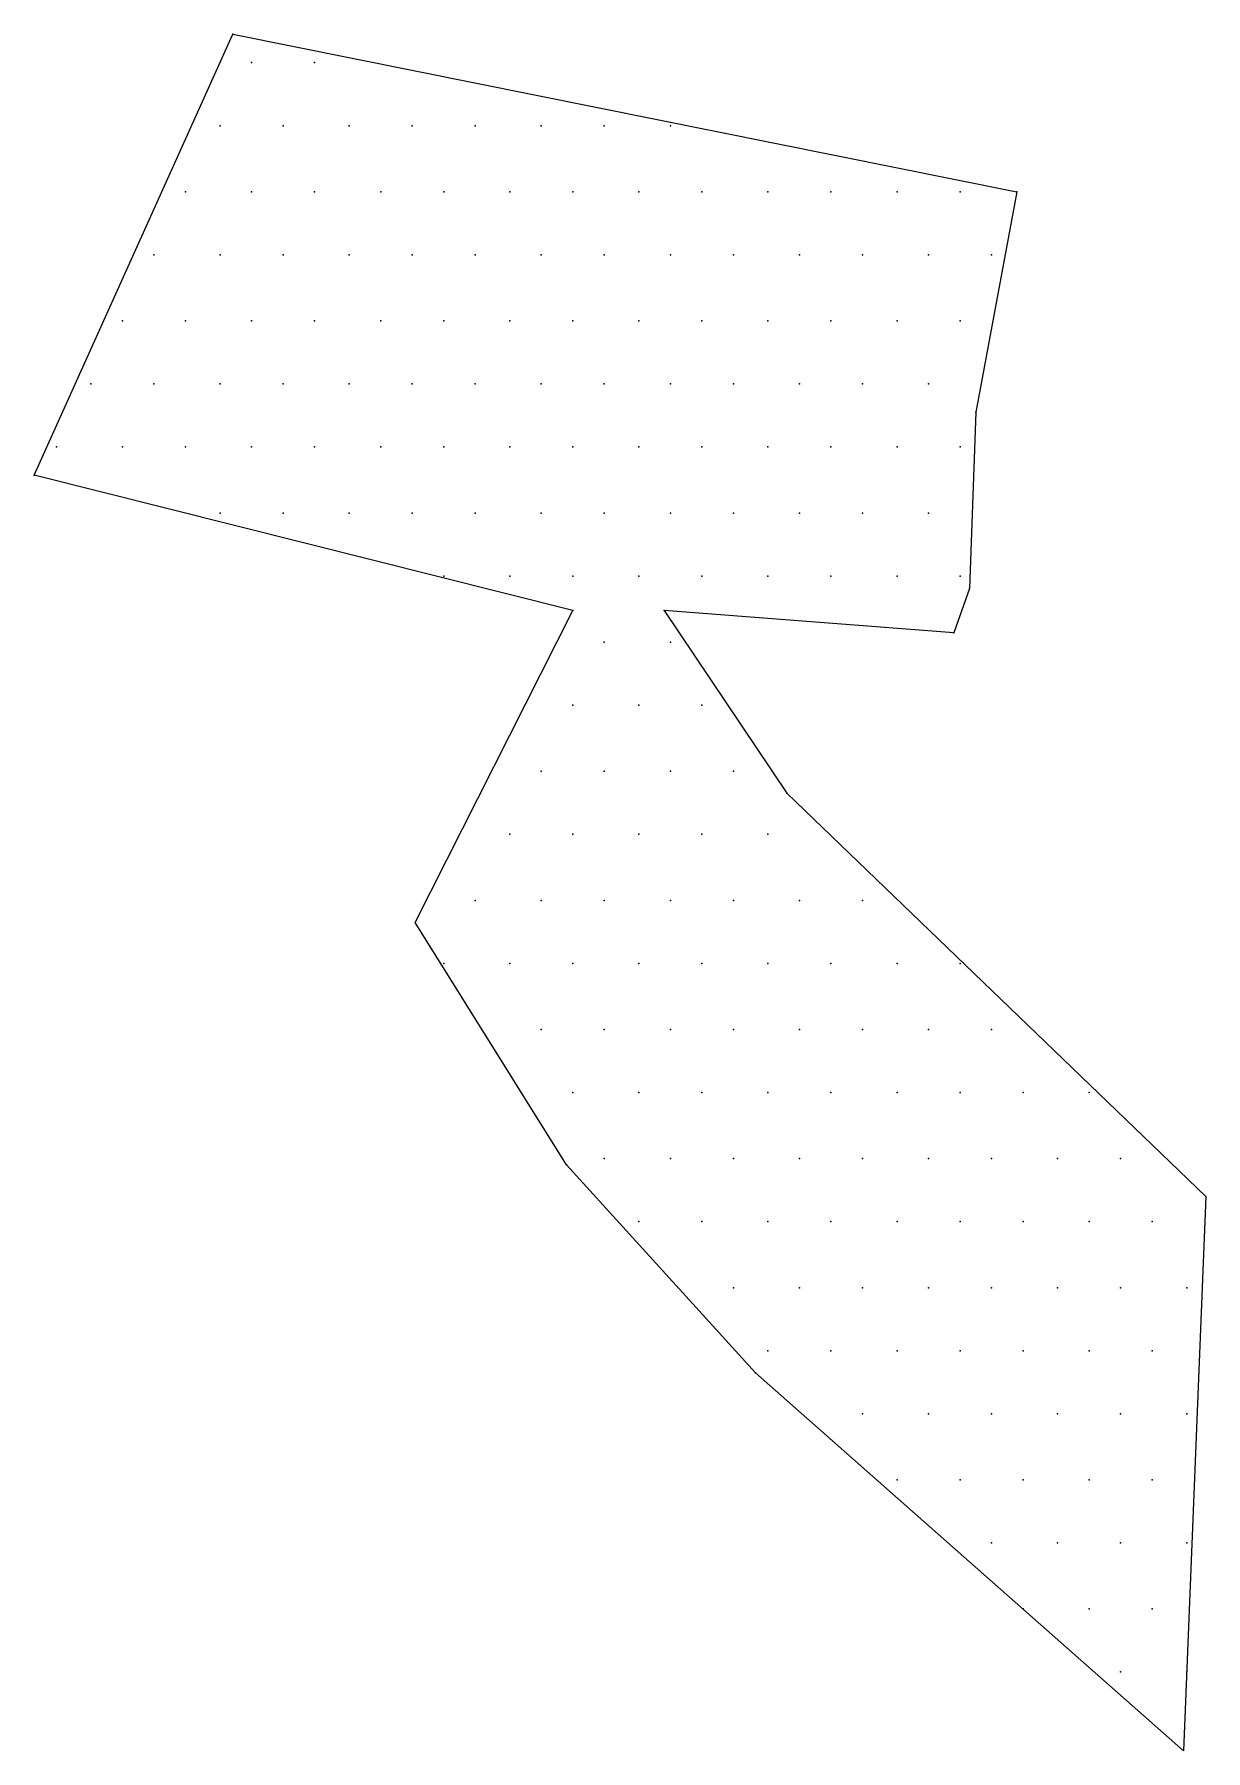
# Model space of a CAD drawing. Extents: x 180421 to 182279, y 668879 to 669787.
# Drawn here: x 181681.511 to 181683.475, y 669706.56 to 669709.437 of the extents above; entities that cross this region are included whole.
import ezdxf

# ---------------------------------------------------------------- set-up
doc = ezdxf.new("R2010")
doc.units = 0
doc.header["$LTSCALE"] = 2.5
doc.header["$MEASUREMENT"] = 0
doc.layers.add('KOTERET', color=1, linetype='CONTINUOUS')

msp = doc.modelspace()

# ---------------------------------------------------------------- linework, layer by layer
at = {"layer": 'KOTERET', "color": 2, "linetype": 'Continuous'}
for points in [[(181681.5113, 669708.6978), (181681.8439, 669709.4368)], [(181681.8439, 669709.4368), (181683.1581, 669709.1729)], [(181681.8755, 669709.3893), (181681.8755, 669709.3893)], [(181681.9811, 669709.3893), (181681.9811, 669709.3893)], [(181681.8227, 669709.2837), (181681.8227, 669709.2837)], [(181681.9283, 669709.2837), (181681.9283, 669709.2837)], [(181682.0391, 669709.2837), (181682.0391, 669709.2837)], [(181682.1447, 669709.2837), (181682.1447, 669709.2837)], [(181682.2503, 669709.2837), (181682.2503, 669709.2837)], [(181682.3611, 669709.2837), (181682.3611, 669709.2837)], [(181682.4667, 669709.2837), (181682.4667, 669709.2837)], [(181682.5775, 669709.2837), (181682.5775, 669709.2837)], [(181681.7647, 669709.1729), (181681.7647, 669709.1729)], [(181681.8755, 669709.1729), (181681.8755, 669709.1729)], [(181681.9811, 669709.1729), (181681.9811, 669709.1729)], [(181682.0919, 669709.1729), (181682.0919, 669709.1729)], [(181682.1975, 669709.1729), (181682.1975, 669709.1729)], [(181682.3083, 669709.1729), (181682.3083, 669709.1729)], [(181682.4139, 669709.1729), (181682.4139, 669709.1729)], [(181682.5247, 669709.1729), (181682.5247, 669709.1729)], [(181682.6303, 669709.1729), (181682.6303, 669709.1729)], [(181682.7411, 669709.1729), (181682.7411, 669709.1729)], [(181682.8467, 669709.1729), (181682.8467, 669709.1729)], [(181682.9575, 669709.1729), (181682.9575, 669709.1729)], [(181683.0631, 669709.1729), (181683.0631, 669709.1729)], [(181683.1581, 669709.1729), (181683.0895, 669708.8034)], [(181681.7119, 669709.0673), (181681.7119, 669709.0673)], [(181681.8227, 669709.0673), (181681.8227, 669709.0673)], [(181681.9283, 669709.0673), (181681.9283, 669709.0673)], [(181682.0391, 669709.0673), (181682.0391, 669709.0673)], [(181682.1447, 669709.0673), (181682.1447, 669709.0673)], [(181682.2503, 669709.0673), (181682.2503, 669709.0673)], [(181682.3611, 669709.0673), (181682.3611, 669709.0673)], [(181682.4667, 669709.0673), (181682.4667, 669709.0673)], [(181682.5775, 669709.0673), (181682.5775, 669709.0673)], [(181682.6831, 669709.0673), (181682.6831, 669709.0673)], [(181682.7939, 669709.0673), (181682.7939, 669709.0673)], [(181682.8995, 669709.0673), (181682.8995, 669709.0673)], [(181683.0103, 669709.0673), (181683.0103, 669709.0673)], [(181683.1159, 669709.0673), (181683.1159, 669709.0673)], [(181681.6591, 669708.9565), (181681.6591, 669708.9565)], [(181681.7647, 669708.9565), (181681.7647, 669708.9565)], [(181681.8755, 669708.9565), (181681.8755, 669708.9565)], [(181681.9811, 669708.9565), (181681.9811, 669708.9565)], [(181682.0919, 669708.9565), (181682.0919, 669708.9565)], [(181682.1975, 669708.9565), (181682.1975, 669708.9565)], [(181682.3083, 669708.9565), (181682.3083, 669708.9565)], [(181682.4139, 669708.9565), (181682.4139, 669708.9565)], [(181682.5247, 669708.9565), (181682.5247, 669708.9565)], [(181682.6303, 669708.9565), (181682.6303, 669708.9565)], [(181682.7411, 669708.9565), (181682.7411, 669708.9565)], [(181682.8467, 669708.9565), (181682.8467, 669708.9565)], [(181682.9575, 669708.9565), (181682.9575, 669708.9565)], [(181683.0631, 669708.9565), (181683.0631, 669708.9565)], [(181681.6063, 669708.8509), (181681.6063, 669708.8509)], [(181681.7119, 669708.8509), (181681.7119, 669708.8509)], [(181681.8227, 669708.8509), (181681.8227, 669708.8509)], [(181681.9283, 669708.8509), (181681.9283, 669708.8509)], [(181682.0391, 669708.8509), (181682.0391, 669708.8509)], [(181682.1447, 669708.8509), (181682.1447, 669708.8509)], [(181682.2503, 669708.8509), (181682.2503, 669708.8509)], [(181682.3611, 669708.8509), (181682.3611, 669708.8509)], [(181682.4667, 669708.8509), (181682.4667, 669708.8509)], [(181682.5775, 669708.8509), (181682.5775, 669708.8509)], [(181682.6831, 669708.8509), (181682.6831, 669708.8509)], [(181682.7939, 669708.8509), (181682.7939, 669708.8509)], [(181682.8995, 669708.8509), (181682.8995, 669708.8509)], [(181683.0103, 669708.8509), (181683.0103, 669708.8509)], [(181683.0895, 669708.8034), (181683.0789, 669708.5078)], [(181681.5483, 669708.7453), (181681.5483, 669708.7453)], [(181681.6591, 669708.7453), (181681.6591, 669708.7453)], [(181681.7647, 669708.7453), (181681.7647, 669708.7453)], [(181681.8755, 669708.7453), (181681.8755, 669708.7453)], [(181681.9811, 669708.7453), (181681.9811, 669708.7453)], [(181682.0919, 669708.7453), (181682.0919, 669708.7453)], [(181682.1975, 669708.7453), (181682.1975, 669708.7453)], [(181682.3083, 669708.7453), (181682.3083, 669708.7453)], [(181682.4139, 669708.7453), (181682.4139, 669708.7453)], [(181682.5247, 669708.7453), (181682.5247, 669708.7453)], [(181682.6303, 669708.7453), (181682.6303, 669708.7453)], [(181682.7411, 669708.7453), (181682.7411, 669708.7453)], [(181682.8467, 669708.7453), (181682.8467, 669708.7453)], [(181682.9575, 669708.7453), (181682.9575, 669708.7453)], [(181683.0631, 669708.7453), (181683.0631, 669708.7453)], [(181682.4139, 669708.4709), (181681.5113, 669708.6978)], [(181681.8227, 669708.6345), (181681.8227, 669708.6345)], [(181681.9283, 669708.6345), (181681.9283, 669708.6345)], [(181682.0391, 669708.6345), (181682.0391, 669708.6345)], [(181682.1447, 669708.6345), (181682.1447, 669708.6345)], [(181682.2503, 669708.6345), (181682.2503, 669708.6345)], [(181682.3611, 669708.6345), (181682.3611, 669708.6345)], [(181682.4667, 669708.6345), (181682.4667, 669708.6345)], [(181682.5775, 669708.6345), (181682.5775, 669708.6345)], [(181682.6831, 669708.6345), (181682.6831, 669708.6345)], [(181682.7939, 669708.6345), (181682.7939, 669708.6345)], [(181682.8995, 669708.6345), (181682.8995, 669708.6345)], [(181683.0103, 669708.6345), (181683.0103, 669708.6345)], [(181682.1975, 669708.5289), (181682.1975, 669708.5289)], [(181682.3083, 669708.5289), (181682.3083, 669708.5289)], [(181682.4139, 669708.5289), (181682.4139, 669708.5289)], [(181682.5247, 669708.5289), (181682.5247, 669708.5289)], [(181682.6303, 669708.5289), (181682.6303, 669708.5289)], [(181682.7411, 669708.5289), (181682.7411, 669708.5289)], [(181682.8467, 669708.5289), (181682.8467, 669708.5289)], [(181682.9575, 669708.5289), (181682.9575, 669708.5289)], [(181683.0631, 669708.5289), (181683.0631, 669708.5289)], [(181683.0789, 669708.5078), (181683.0526, 669708.4339)], [(181682.15, 669707.9483), (181682.4139, 669708.4709)], [(181682.567, 669708.4709), (181682.7728, 669708.1648)], [(181683.0526, 669708.4339), (181682.567, 669708.4709)], [(181682.4667, 669708.4181), (181682.4667, 669708.4181)], [(181682.5775, 669708.4181), (181682.5775, 669708.4181)], [(181682.4139, 669708.3125), (181682.4139, 669708.3125)], [(181682.5247, 669708.3125), (181682.5247, 669708.3125)], [(181682.6303, 669708.3125), (181682.6303, 669708.3125)], [(181682.3611, 669708.2017), (181682.3611, 669708.2017)], [(181682.4667, 669708.2017), (181682.4667, 669708.2017)], [(181682.5775, 669708.2017), (181682.5775, 669708.2017)], [(181682.6831, 669708.2017), (181682.6831, 669708.2017)], [(181682.7728, 669708.1648), (181683.4748, 669707.4891)], [(181682.3083, 669708.0961), (181682.3083, 669708.0961)], [(181682.4139, 669708.0961), (181682.4139, 669708.0961)], [(181682.5247, 669708.0961), (181682.5247, 669708.0961)], [(181682.6303, 669708.0961), (181682.6303, 669708.0961)], [(181682.7411, 669708.0961), (181682.7411, 669708.0961)], [(181682.2503, 669707.9853), (181682.2503, 669707.9853)], [(181682.3611, 669707.9853), (181682.3611, 669707.9853)], [(181682.4667, 669707.9853), (181682.4667, 669707.9853)], [(181682.5775, 669707.9853), (181682.5775, 669707.9853)], [(181682.6831, 669707.9853), (181682.6831, 669707.9853)], [(181682.7939, 669707.9853), (181682.7939, 669707.9853)], [(181682.8995, 669707.9853), (181682.8995, 669707.9853)], [(181682.4033, 669707.5419), (181682.15, 669707.9483)], [(181682.1975, 669707.8797), (181682.1975, 669707.8797)], [(181682.3083, 669707.8797), (181682.3083, 669707.8797)], [(181682.4139, 669707.8797), (181682.4139, 669707.8797)], [(181682.5247, 669707.8797), (181682.5247, 669707.8797)], [(181682.6303, 669707.8797), (181682.6303, 669707.8797)], [(181682.7411, 669707.8797), (181682.7411, 669707.8797)], [(181682.8467, 669707.8797), (181682.8467, 669707.8797)], [(181682.9575, 669707.8797), (181682.9575, 669707.8797)], [(181683.0631, 669707.8797), (181683.0631, 669707.8797)], [(181682.3611, 669707.7689), (181682.3611, 669707.7689)], [(181682.4667, 669707.7689), (181682.4667, 669707.7689)], [(181682.5775, 669707.7689), (181682.5775, 669707.7689)], [(181682.6831, 669707.7689), (181682.6831, 669707.7689)], [(181682.7939, 669707.7689), (181682.7939, 669707.7689)], [(181682.8995, 669707.7689), (181682.8995, 669707.7689)], [(181683.0103, 669707.7689), (181683.0103, 669707.7689)], [(181683.1159, 669707.7689), (181683.1159, 669707.7689)], [(181682.4139, 669707.6633), (181682.4139, 669707.6633)], [(181682.5247, 669707.6633), (181682.5247, 669707.6633)], [(181682.6303, 669707.6633), (181682.6303, 669707.6633)], [(181682.7411, 669707.6633), (181682.7411, 669707.6633)], [(181682.8467, 669707.6633), (181682.8467, 669707.6633)], [(181682.9575, 669707.6633), (181682.9575, 669707.6633)], [(181683.0631, 669707.6633), (181683.0631, 669707.6633)], [(181683.1687, 669707.6633), (181683.1687, 669707.6633)], [(181683.2795, 669707.6633), (181683.2795, 669707.6633)], [(181682.72, 669707.1936), (181682.4033, 669707.5419)], [(181682.4667, 669707.5525), (181682.4667, 669707.5525)], [(181682.5775, 669707.5525), (181682.5775, 669707.5525)], [(181682.6831, 669707.5525), (181682.6831, 669707.5525)], [(181682.7939, 669707.5525), (181682.7939, 669707.5525)], [(181682.8995, 669707.5525), (181682.8995, 669707.5525)], [(181683.0103, 669707.5525), (181683.0103, 669707.5525)], [(181683.1159, 669707.5525), (181683.1159, 669707.5525)], [(181683.2267, 669707.5525), (181683.2267, 669707.5525)], [(181683.3323, 669707.5525), (181683.3323, 669707.5525)], [(181683.4748, 669707.4891), (181683.4379, 669706.5602)], [(181682.5247, 669707.4469), (181682.5247, 669707.4469)], [(181682.6303, 669707.4469), (181682.6303, 669707.4469)], [(181682.7411, 669707.4469), (181682.7411, 669707.4469)], [(181682.8467, 669707.4469), (181682.8467, 669707.4469)], [(181682.9575, 669707.4469), (181682.9575, 669707.4469)], [(181683.0631, 669707.4469), (181683.0631, 669707.4469)], [(181683.1687, 669707.4469), (181683.1687, 669707.4469)], [(181683.2795, 669707.4469), (181683.2795, 669707.4469)], [(181683.3851, 669707.4469), (181683.3851, 669707.4469)], [(181682.6831, 669707.3361), (181682.6831, 669707.3361)], [(181682.7939, 669707.3361), (181682.7939, 669707.3361)], [(181682.8995, 669707.3361), (181682.8995, 669707.3361)], [(181683.0103, 669707.3361), (181683.0103, 669707.3361)], [(181683.1159, 669707.3361), (181683.1159, 669707.3361)], [(181683.2267, 669707.3361), (181683.2267, 669707.3361)], [(181683.3323, 669707.3361), (181683.3323, 669707.3361)], [(181683.4431, 669707.3361), (181683.4431, 669707.3361)], [(181682.7411, 669707.2305), (181682.7411, 669707.2305)], [(181682.8467, 669707.2305), (181682.8467, 669707.2305)], [(181682.9575, 669707.2305), (181682.9575, 669707.2305)], [(181683.0631, 669707.2305), (181683.0631, 669707.2305)], [(181683.1687, 669707.2305), (181683.1687, 669707.2305)], [(181683.2795, 669707.2305), (181683.2795, 669707.2305)], [(181683.3851, 669707.2305), (181683.3851, 669707.2305)], [(181683.4379, 669706.5602), (181682.72, 669707.1936)], [(181682.8995, 669707.125), (181682.8995, 669707.125)], [(181683.0103, 669707.125), (181683.0103, 669707.125)], [(181683.1159, 669707.125), (181683.1159, 669707.125)], [(181683.2267, 669707.125), (181683.2267, 669707.125)], [(181683.3323, 669707.125), (181683.3323, 669707.125)], [(181683.4431, 669707.125), (181683.4431, 669707.125)], [(181682.9575, 669707.0141), (181682.9575, 669707.0141)], [(181683.0631, 669707.0141), (181683.0631, 669707.0141)], [(181683.1687, 669707.0141), (181683.1687, 669707.0141)], [(181683.2795, 669707.0141), (181683.2795, 669707.0141)], [(181683.3851, 669707.0141), (181683.3851, 669707.0141)], [(181683.1159, 669706.9085), (181683.1159, 669706.9085)], [(181683.2267, 669706.9085), (181683.2267, 669706.9085)], [(181683.3323, 669706.9085), (181683.3323, 669706.9085)], [(181683.4431, 669706.9085), (181683.4431, 669706.9085)], [(181683.1687, 669706.7977), (181683.1687, 669706.7977)], [(181683.2795, 669706.7977), (181683.2795, 669706.7977)], [(181683.3851, 669706.7977), (181683.3851, 669706.7977)], [(181683.3323, 669706.6921), (181683.3323, 669706.6921)], [(181683.4431, 669706.6921), (181683.4431, 669706.6921)]]:
    msp.add_lwpolyline(points, dxfattribs=at)
at = {"layer": 'KOTERET', "color": 1}
for p in [(181681.8439, 669709.4368), (181681.8439, 669709.4368), (181681.8755, 669709.3893), (181681.8755, 669709.3893), (181681.9811, 669709.3893), (181681.9811, 669709.3893), (181681.8227, 669709.2837), (181681.8227, 669709.2837), (181681.9283, 669709.2837), (181681.9283, 669709.2837), (181682.0391, 669709.2837), (181682.0391, 669709.2837), (181682.1447, 669709.2837), (181682.1447, 669709.2837), (181682.2503, 669709.2837), (181682.2503, 669709.2837), (181682.3611, 669709.2837), (181682.3611, 669709.2837), (181682.4667, 669709.2837), (181682.4667, 669709.2837), (181682.5775, 669709.2837), (181682.5775, 669709.2837), (181681.7647, 669709.1729), (181681.7647, 669709.1729), (181681.8755, 669709.1729), (181681.8755, 669709.1729), (181681.9811, 669709.1729), (181681.9811, 669709.1729), (181682.0919, 669709.1729), (181682.0919, 669709.1729), (181682.1975, 669709.1729), (181682.1975, 669709.1729), (181682.3083, 669709.1729), (181682.3083, 669709.1729), (181682.4139, 669709.1729), (181682.4139, 669709.1729), (181682.5247, 669709.1729), (181682.5247, 669709.1729), (181682.6303, 669709.1729), (181682.6303, 669709.1729), (181682.7411, 669709.1729), (181682.7411, 669709.1729), (181682.8467, 669709.1729), (181682.8467, 669709.1729), (181682.9575, 669709.1729), (181682.9575, 669709.1729), (181683.0631, 669709.1729), (181683.0631, 669709.1729), (181683.1581, 669709.1729), (181683.1581, 669709.1729), (181681.7119, 669709.0673), (181681.7119, 669709.0673), (181681.8227, 669709.0673), (181681.8227, 669709.0673), (181681.9283, 669709.0673), (181681.9283, 669709.0673), (181682.0391, 669709.0673), (181682.0391, 669709.0673), (181682.1447, 669709.0673), (181682.1447, 669709.0673), (181682.2503, 669709.0673), (181682.2503, 669709.0673), (181682.3611, 669709.0673), (181682.3611, 669709.0673), (181682.4667, 669709.0673), (181682.4667, 669709.0673), (181682.5775, 669709.0673), (181682.5775, 669709.0673), (181682.6831, 669709.0673), (181682.6831, 669709.0673), (181682.7939, 669709.0673), (181682.7939, 669709.0673), (181682.8995, 669709.0673), (181682.8995, 669709.0673), (181683.0103, 669709.0673), (181683.0103, 669709.0673), (181683.1159, 669709.0673), (181683.1159, 669709.0673), (181681.6591, 669708.9565), (181681.6591, 669708.9565), (181681.7647, 669708.9565), (181681.7647, 669708.9565), (181681.8755, 669708.9565), (181681.8755, 669708.9565), (181681.9811, 669708.9565), (181681.9811, 669708.9565), (181682.0919, 669708.9565), (181682.0919, 669708.9565), (181682.1975, 669708.9565), (181682.1975, 669708.9565), (181682.3083, 669708.9565), (181682.3083, 669708.9565), (181682.4139, 669708.9565), (181682.4139, 669708.9565), (181682.5247, 669708.9565), (181682.5247, 669708.9565), (181682.6303, 669708.9565), (181682.6303, 669708.9565), (181682.7411, 669708.9565), (181682.7411, 669708.9565), (181682.8467, 669708.9565), (181682.8467, 669708.9565), (181682.9575, 669708.9565), (181682.9575, 669708.9565), (181683.0631, 669708.9565), (181683.0631, 669708.9565), (181681.6063, 669708.8509), (181681.6063, 669708.8509), (181681.7119, 669708.8509), (181681.7119, 669708.8509), (181681.8227, 669708.8509), (181681.8227, 669708.8509), (181681.9283, 669708.8509), (181681.9283, 669708.8509), (181682.0391, 669708.8509), (181682.0391, 669708.8509), (181682.1447, 669708.8509), (181682.1447, 669708.8509), (181682.2503, 669708.8509), (181682.2503, 669708.8509), (181682.3611, 669708.8509), (181682.3611, 669708.8509), (181682.4667, 669708.8509), (181682.4667, 669708.8509), (181682.5775, 669708.8509), (181682.5775, 669708.8509), (181682.6831, 669708.8509), (181682.6831, 669708.8509), (181682.7939, 669708.8509), (181682.7939, 669708.8509), (181682.8995, 669708.8509), (181682.8995, 669708.8509), (181683.0103, 669708.8509), (181683.0103, 669708.8509), (181683.0895, 669708.8034), (181683.0895, 669708.8034), (181681.5483, 669708.7453), (181681.5483, 669708.7453), (181681.6591, 669708.7453), (181681.6591, 669708.7453), (181681.7647, 669708.7453), (181681.7647, 669708.7453), (181681.8755, 669708.7453), (181681.8755, 669708.7453), (181681.9811, 669708.7453), (181681.9811, 669708.7453), (181682.0919, 669708.7453), (181682.0919, 669708.7453), (181682.1975, 669708.7453), (181682.1975, 669708.7453), (181682.3083, 669708.7453), (181682.3083, 669708.7453), (181682.4139, 669708.7453), (181682.4139, 669708.7453), (181682.5247, 669708.7453), (181682.5247, 669708.7453), (181682.6303, 669708.7453), (181682.6303, 669708.7453), (181682.7411, 669708.7453), (181682.7411, 669708.7453), (181682.8467, 669708.7453), (181682.8467, 669708.7453), (181682.9575, 669708.7453), (181682.9575, 669708.7453), (181683.0631, 669708.7453), (181683.0631, 669708.7453), (181681.5113, 669708.6978), (181681.5113, 669708.6978), (181681.8227, 669708.6345), (181681.8227, 669708.6345), (181681.9283, 669708.6345), (181681.9283, 669708.6345), (181682.0391, 669708.6345), (181682.0391, 669708.6345), (181682.1447, 669708.6345), (181682.1447, 669708.6345), (181682.2503, 669708.6345), (181682.2503, 669708.6345), (181682.3611, 669708.6345), (181682.3611, 669708.6345), (181682.4667, 669708.6345), (181682.4667, 669708.6345), (181682.5775, 669708.6345), (181682.5775, 669708.6345), (181682.6831, 669708.6345), (181682.6831, 669708.6345), (181682.7939, 669708.6345), (181682.7939, 669708.6345), (181682.8995, 669708.6345), (181682.8995, 669708.6345), (181683.0103, 669708.6345), (181683.0103, 669708.6345), (181682.1975, 669708.5289), (181682.1975, 669708.5289), (181682.3083, 669708.5289), (181682.3083, 669708.5289), (181682.4139, 669708.5289), (181682.4139, 669708.5289), (181682.5247, 669708.5289), (181682.5247, 669708.5289), (181682.6303, 669708.5289), (181682.6303, 669708.5289), (181682.7411, 669708.5289), (181682.7411, 669708.5289), (181682.8467, 669708.5289), (181682.8467, 669708.5289), (181682.9575, 669708.5289), (181682.9575, 669708.5289), (181683.0631, 669708.5289), (181683.0631, 669708.5289), (181683.0789, 669708.5078), (181683.0789, 669708.5078), (181682.4139, 669708.4709), (181682.4139, 669708.4709), (181682.567, 669708.4709), (181682.567, 669708.4709), (181683.0526, 669708.4339), (181683.0526, 669708.4339), (181682.4667, 669708.4181), (181682.4667, 669708.4181), (181682.5775, 669708.4181), (181682.5775, 669708.4181), (181682.4139, 669708.3125), (181682.4139, 669708.3125), (181682.5247, 669708.3125), (181682.5247, 669708.3125), (181682.6303, 669708.3125), (181682.6303, 669708.3125), (181682.3611, 669708.2017), (181682.3611, 669708.2017), (181682.4667, 669708.2017), (181682.4667, 669708.2017), (181682.5775, 669708.2017), (181682.5775, 669708.2017), (181682.6831, 669708.2017), (181682.6831, 669708.2017), (181682.7728, 669708.1648), (181682.7728, 669708.1648), (181682.3083, 669708.0961), (181682.3083, 669708.0961), (181682.4139, 669708.0961), (181682.4139, 669708.0961), (181682.5247, 669708.0961), (181682.5247, 669708.0961), (181682.6303, 669708.0961), (181682.6303, 669708.0961), (181682.7411, 669708.0961), (181682.7411, 669708.0961), (181682.2503, 669707.9853), (181682.2503, 669707.9853), (181682.3611, 669707.9853), (181682.3611, 669707.9853), (181682.4667, 669707.9853), (181682.4667, 669707.9853), (181682.5775, 669707.9853), (181682.5775, 669707.9853), (181682.6831, 669707.9853), (181682.6831, 669707.9853), (181682.7939, 669707.9853), (181682.7939, 669707.9853), (181682.8995, 669707.9853), (181682.8995, 669707.9853), (181682.15, 669707.9483), (181682.15, 669707.9483), (181682.1975, 669707.8797), (181682.1975, 669707.8797), (181682.3083, 669707.8797), (181682.3083, 669707.8797), (181682.4139, 669707.8797), (181682.4139, 669707.8797), (181682.5247, 669707.8797), (181682.5247, 669707.8797), (181682.6303, 669707.8797), (181682.6303, 669707.8797), (181682.7411, 669707.8797), (181682.7411, 669707.8797), (181682.8467, 669707.8797), (181682.8467, 669707.8797), (181682.9575, 669707.8797), (181682.9575, 669707.8797), (181683.0631, 669707.8797), (181683.0631, 669707.8797), (181682.3611, 669707.7689), (181682.3611, 669707.7689), (181682.4667, 669707.7689), (181682.4667, 669707.7689), (181682.5775, 669707.7689), (181682.5775, 669707.7689), (181682.6831, 669707.7689), (181682.6831, 669707.7689), (181682.7939, 669707.7689), (181682.7939, 669707.7689), (181682.8995, 669707.7689), (181682.8995, 669707.7689), (181683.0103, 669707.7689), (181683.0103, 669707.7689), (181683.1159, 669707.7689), (181683.1159, 669707.7689), (181682.4139, 669707.6633), (181682.4139, 669707.6633), (181682.5247, 669707.6633), (181682.5247, 669707.6633), (181682.6303, 669707.6633), (181682.6303, 669707.6633), (181682.7411, 669707.6633), (181682.7411, 669707.6633), (181682.8467, 669707.6633), (181682.8467, 669707.6633), (181682.9575, 669707.6633), (181682.9575, 669707.6633), (181683.0631, 669707.6633), (181683.0631, 669707.6633), (181683.1687, 669707.6633), (181683.1687, 669707.6633), (181683.2795, 669707.6633), (181683.2795, 669707.6633), (181682.4033, 669707.5419), (181682.4033, 669707.5419), (181682.4667, 669707.5525), (181682.4667, 669707.5525), (181682.5775, 669707.5525), (181682.5775, 669707.5525), (181682.6831, 669707.5525), (181682.6831, 669707.5525), (181682.7939, 669707.5525), (181682.7939, 669707.5525), (181682.8995, 669707.5525), (181682.8995, 669707.5525), (181683.0103, 669707.5525), (181683.0103, 669707.5525), (181683.1159, 669707.5525), (181683.1159, 669707.5525), (181683.2267, 669707.5525), (181683.2267, 669707.5525), (181683.3323, 669707.5525), (181683.3323, 669707.5525), (181683.4748, 669707.4891), (181683.4748, 669707.4891), (181682.5247, 669707.4469), (181682.5247, 669707.4469), (181682.6303, 669707.4469), (181682.6303, 669707.4469), (181682.7411, 669707.4469), (181682.7411, 669707.4469), (181682.8467, 669707.4469), (181682.8467, 669707.4469), (181682.9575, 669707.4469), (181682.9575, 669707.4469), (181683.0631, 669707.4469), (181683.0631, 669707.4469), (181683.1687, 669707.4469), (181683.1687, 669707.4469), (181683.2795, 669707.4469), (181683.2795, 669707.4469), (181683.3851, 669707.4469), (181683.3851, 669707.4469), (181682.6831, 669707.3361), (181682.6831, 669707.3361), (181682.7939, 669707.3361), (181682.7939, 669707.3361), (181682.8995, 669707.3361), (181682.8995, 669707.3361), (181683.0103, 669707.3361), (181683.0103, 669707.3361), (181683.1159, 669707.3361), (181683.1159, 669707.3361), (181683.2267, 669707.3361), (181683.2267, 669707.3361), (181683.3323, 669707.3361), (181683.3323, 669707.3361), (181683.4431, 669707.3361), (181683.4431, 669707.3361), (181682.7411, 669707.2305), (181682.7411, 669707.2305), (181682.8467, 669707.2305), (181682.8467, 669707.2305), (181682.9575, 669707.2305), (181682.9575, 669707.2305), (181683.0631, 669707.2305), (181683.0631, 669707.2305), (181683.1687, 669707.2305), (181683.1687, 669707.2305), (181683.2795, 669707.2305), (181683.2795, 669707.2305), (181683.3851, 669707.2305), (181683.3851, 669707.2305), (181682.72, 669707.1936), (181682.72, 669707.1936), (181682.8995, 669707.125), (181682.8995, 669707.125), (181683.0103, 669707.125), (181683.0103, 669707.125), (181683.1159, 669707.125), (181683.1159, 669707.125), (181683.2267, 669707.125), (181683.2267, 669707.125), (181683.3323, 669707.125), (181683.3323, 669707.125), (181683.4431, 669707.125), (181683.4431, 669707.125), (181682.9575, 669707.0141), (181682.9575, 669707.0141), (181683.0631, 669707.0141), (181683.0631, 669707.0141), (181683.1687, 669707.0141), (181683.1687, 669707.0141), (181683.2795, 669707.0141), (181683.2795, 669707.0141), (181683.3851, 669707.0141), (181683.3851, 669707.0141), (181683.1159, 669706.9085), (181683.1159, 669706.9085), (181683.2267, 669706.9085), (181683.2267, 669706.9085), (181683.3323, 669706.9085), (181683.3323, 669706.9085), (181683.4431, 669706.9085), (181683.4431, 669706.9085), (181683.1687, 669706.7977), (181683.1687, 669706.7977), (181683.2795, 669706.7977), (181683.2795, 669706.7977), (181683.3851, 669706.7977), (181683.3851, 669706.7977), (181683.3323, 669706.6921), (181683.3323, 669706.6921), (181683.4431, 669706.6921), (181683.4431, 669706.6921)]:
    msp.add_point(p, dxfattribs=at)

doc.saveas('drawing.dxf')
